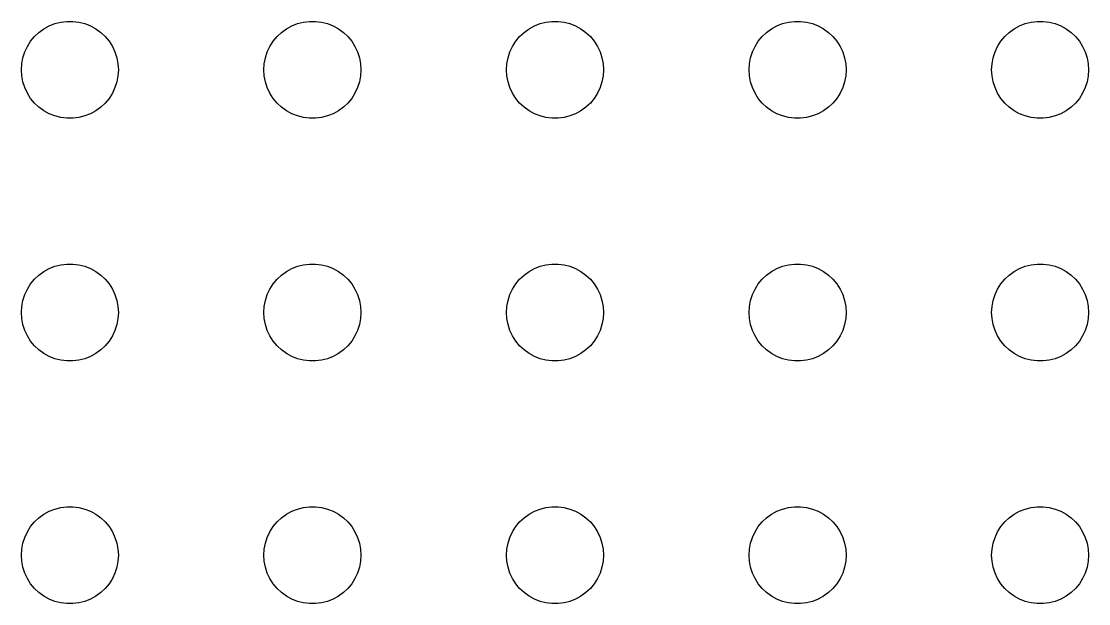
# Model space of a CAD drawing. Header units: metres. Extents: x -134 to 134, y 518 to 1078.
# Drawn here: x 66 to 99, y 888 to 906 of the extents above; entities that cross this region are included whole.
import ezdxf

# ---------------------------------------------------------------- set-up
doc = ezdxf.new("R2010")
doc.units = ezdxf.units.M

msp = doc.modelspace()

# ---------------------------------------------------------------- linework, layer by layer
for p, q in [((66.6963, 905.766), (66.8613, 905.857)), ((66.8613, 905.857), (67.0365, 905.927)), ((67.0365, 905.927), (67.2189, 905.973)), ((67.2189, 905.973), (67.4058, 905.997)), ((67.4058, 905.997), (67.5942, 905.997)), ((67.5942, 905.997), (67.7811, 905.973)), ((67.7811, 905.973), (67.9635, 905.927)), ((67.9635, 905.927), (68.1387, 905.857)), ((68.1387, 905.857), (68.3037, 905.766)), ((74.1963, 905.766), (74.3613, 905.857)), ((74.3613, 905.857), (74.5365, 905.927)), ((74.5365, 905.927), (74.7189, 905.973)), ((74.7189, 905.973), (74.9058, 905.997)), ((74.9058, 905.997), (75.0942, 905.997)), ((75.0942, 905.997), (75.2811, 905.973)), ((75.2811, 905.973), (75.4635, 905.927)), ((75.4635, 905.927), (75.6387, 905.857)), ((75.6387, 905.857), (75.8037, 905.766)), ((81.6963, 905.766), (81.8613, 905.857)), ((81.8613, 905.857), (82.0365, 905.927)), ((82.0365, 905.927), (82.2189, 905.973)), ((82.2189, 905.973), (82.4058, 905.997)), ((82.4058, 905.997), (82.5942, 905.997)), ((82.5942, 905.997), (82.7811, 905.973)), ((82.7811, 905.973), (82.9635, 905.927)), ((82.9635, 905.927), (83.1387, 905.857)), ((83.1387, 905.857), (83.3037, 905.766)), ((89.1963, 905.766), (89.3613, 905.857)), ((89.3613, 905.857), (89.5365, 905.927)), ((89.5365, 905.927), (89.7189, 905.973)), ((89.7189, 905.973), (89.9058, 905.997)), ((89.9058, 905.997), (90.0942, 905.997)), ((90.0942, 905.997), (90.2811, 905.973)), ((90.2811, 905.973), (90.4635, 905.927)), ((90.4635, 905.927), (90.6387, 905.857)), ((90.6387, 905.857), (90.8037, 905.766)), ((96.6963, 905.766), (96.8613, 905.857)), ((96.8613, 905.857), (97.0365, 905.927)), ((97.0365, 905.927), (97.2189, 905.973)), ((97.2189, 905.973), (97.4058, 905.997)), ((97.4058, 905.997), (97.5942, 905.997)), ((97.5942, 905.997), (97.7811, 905.973)), ((97.7811, 905.973), (97.9635, 905.927)), ((97.9635, 905.927), (98.1387, 905.857)), ((98.1387, 905.857), (98.3037, 905.766)), ((66.2865, 905.382), (66.4065, 905.527)), ((66.4065, 905.527), (66.5439, 905.656)), ((66.5439, 905.656), (66.6963, 905.766)), ((68.3037, 905.766), (68.4561, 905.656)), ((68.4561, 905.656), (68.5934, 905.527)), ((68.5934, 905.527), (68.7135, 905.382)), ((73.7865, 905.382), (73.9065, 905.527)), ((73.9065, 905.527), (74.0439, 905.656)), ((74.0439, 905.656), (74.1963, 905.766)), ((75.8037, 905.766), (75.9561, 905.656)), ((75.9561, 905.656), (76.0934, 905.527)), ((76.0934, 905.527), (76.2135, 905.382)), ((81.2865, 905.382), (81.4065, 905.527)), ((81.4065, 905.527), (81.5439, 905.656)), ((81.5439, 905.656), (81.6963, 905.766)), ((83.3037, 905.766), (83.4561, 905.656)), ((83.4561, 905.656), (83.5934, 905.527)), ((83.5934, 905.527), (83.7135, 905.382)), ((88.7865, 905.382), (88.9065, 905.527)), ((88.9065, 905.527), (89.0439, 905.656)), ((89.0439, 905.656), (89.1963, 905.766)), ((90.8037, 905.766), (90.9561, 905.656)), ((90.9561, 905.656), (91.0934, 905.527)), ((91.0934, 905.527), (91.2135, 905.382)), ((96.2865, 905.382), (96.4065, 905.527)), ((96.4065, 905.527), (96.5439, 905.656)), ((96.5439, 905.656), (96.6963, 905.766)), ((98.3037, 905.766), (98.4561, 905.656)), ((98.4561, 905.656), (98.5934, 905.527)), ((98.5934, 905.527), (98.7135, 905.382)), ((66.1053, 905.052), (66.1855, 905.223)), ((66.1855, 905.223), (66.2865, 905.382)), ((68.7135, 905.382), (68.8145, 905.223)), ((68.8145, 905.223), (68.8947, 905.052)), ((73.6053, 905.052), (73.6855, 905.223)), ((73.6855, 905.223), (73.7865, 905.382)), ((76.2135, 905.382), (76.3145, 905.223)), ((76.3145, 905.223), (76.3947, 905.052)), ((81.1053, 905.052), (81.1855, 905.223)), ((81.1855, 905.223), (81.2865, 905.382)), ((83.7135, 905.382), (83.8145, 905.223)), ((83.8145, 905.223), (83.8947, 905.052)), ((88.6053, 905.052), (88.6855, 905.223)), ((88.6855, 905.223), (88.7865, 905.382)), ((91.2135, 905.382), (91.3145, 905.223)), ((91.3145, 905.223), (91.3947, 905.052)), ((96.1053, 905.052), (96.1855, 905.223)), ((96.1855, 905.223), (96.2865, 905.382)), ((98.7135, 905.382), (98.8145, 905.223)), ((98.8145, 905.223), (98.8947, 905.052)), ((66.0118, 904.688), (66.0471, 904.873)), ((66.0471, 904.873), (66.1053, 905.052)), ((68.8947, 905.052), (68.9529, 904.873)), ((68.9529, 904.873), (68.9882, 904.688)), ((73.5118, 904.688), (73.5471, 904.873)), ((73.5471, 904.873), (73.6053, 905.052)), ((76.3947, 905.052), (76.4529, 904.873)), ((76.4529, 904.873), (76.4882, 904.688)), ((81.0118, 904.688), (81.0471, 904.873)), ((81.0471, 904.873), (81.1053, 905.052)), ((83.8947, 905.052), (83.9529, 904.873)), ((83.9529, 904.873), (83.9882, 904.688)), ((88.5118, 904.688), (88.5471, 904.873)), ((88.5471, 904.873), (88.6053, 905.052)), ((91.3947, 905.052), (91.4529, 904.873)), ((91.4529, 904.873), (91.4882, 904.688)), ((96.0118, 904.688), (96.0471, 904.873)), ((96.0471, 904.873), (96.1053, 905.052)), ((98.8947, 905.052), (98.9529, 904.873)), ((98.9529, 904.873), (98.9882, 904.688)), ((66, 904.5), (66.0118, 904.688)), ((68.9882, 904.688), (69, 904.5)), ((73.5, 904.5), (73.5118, 904.688)), ((76.4882, 904.688), (76.5, 904.5)), ((81, 904.5), (81.0118, 904.688)), ((83.9882, 904.688), (84, 904.5)), ((88.5, 904.5), (88.5118, 904.688)), ((91.4882, 904.688), (91.5, 904.5)), ((96, 904.5), (96.0118, 904.688)), ((98.9882, 904.688), (99, 904.5)), ((66.0118, 904.312), (66, 904.5)), ((66.0471, 904.127), (66.0118, 904.312)), ((68.9882, 904.312), (68.9529, 904.127)), ((69, 904.5), (68.9882, 904.312)), ((73.5118, 904.312), (73.5, 904.5)), ((73.5471, 904.127), (73.5118, 904.312)), ((76.4882, 904.312), (76.4529, 904.127)), ((76.5, 904.5), (76.4882, 904.312)), ((81.0118, 904.312), (81, 904.5)), ((81.0471, 904.127), (81.0118, 904.312)), ((83.9882, 904.312), (83.9529, 904.127)), ((84, 904.5), (83.9882, 904.312)), ((88.5118, 904.312), (88.5, 904.5)), ((88.5471, 904.127), (88.5118, 904.312)), ((91.4882, 904.312), (91.4529, 904.127)), ((91.5, 904.5), (91.4882, 904.312)), ((96.0118, 904.312), (96, 904.5)), ((96.0471, 904.127), (96.0118, 904.312)), ((98.9882, 904.312), (98.9529, 904.127)), ((99, 904.5), (98.9882, 904.312)), ((66.1053, 903.948), (66.0471, 904.127)), ((66.1855, 903.777), (66.1053, 903.948)), ((68.8947, 903.948), (68.8145, 903.777)), ((68.9529, 904.127), (68.8947, 903.948)), ((73.6053, 903.948), (73.5471, 904.127)), ((73.6855, 903.777), (73.6053, 903.948)), ((76.3947, 903.948), (76.3145, 903.777)), ((76.4529, 904.127), (76.3947, 903.948)), ((81.1053, 903.948), (81.0471, 904.127)), ((81.1855, 903.777), (81.1053, 903.948)), ((83.8947, 903.948), (83.8145, 903.777)), ((83.9529, 904.127), (83.8947, 903.948)), ((88.6053, 903.948), (88.5471, 904.127)), ((88.6855, 903.777), (88.6053, 903.948)), ((91.3947, 903.948), (91.3145, 903.777)), ((91.4529, 904.127), (91.3947, 903.948)), ((96.1053, 903.948), (96.0471, 904.127)), ((96.1855, 903.777), (96.1053, 903.948)), ((98.8947, 903.948), (98.8145, 903.777)), ((98.9529, 904.127), (98.8947, 903.948)), ((66.2865, 903.618), (66.1855, 903.777)), ((66.4065, 903.473), (66.2865, 903.618)), ((68.7135, 903.618), (68.5934, 903.473)), ((68.8145, 903.777), (68.7135, 903.618)), ((73.7865, 903.618), (73.6855, 903.777)), ((73.9065, 903.473), (73.7865, 903.618)), ((76.2135, 903.618), (76.0934, 903.473)), ((76.3145, 903.777), (76.2135, 903.618)), ((81.2865, 903.618), (81.1855, 903.777)), ((81.4065, 903.473), (81.2865, 903.618)), ((83.7135, 903.618), (83.5934, 903.473)), ((83.8145, 903.777), (83.7135, 903.618)), ((88.7865, 903.618), (88.6855, 903.777)), ((88.9065, 903.473), (88.7865, 903.618)), ((91.2135, 903.618), (91.0934, 903.473)), ((91.3145, 903.777), (91.2135, 903.618)), ((96.2865, 903.618), (96.1855, 903.777)), ((96.4065, 903.473), (96.2865, 903.618)), ((98.7135, 903.618), (98.5934, 903.473)), ((98.8145, 903.777), (98.7135, 903.618)), ((66.5439, 903.344), (66.4065, 903.473)), ((66.6963, 903.234), (66.5439, 903.344)), ((66.8613, 903.143), (66.6963, 903.234)), ((68.3037, 903.234), (68.1387, 903.143)), ((68.4561, 903.344), (68.3037, 903.234)), ((68.5934, 903.473), (68.4561, 903.344)), ((74.0439, 903.344), (73.9065, 903.473)), ((74.1963, 903.234), (74.0439, 903.344)), ((74.3613, 903.143), (74.1963, 903.234)), ((75.8037, 903.234), (75.6387, 903.143)), ((75.9561, 903.344), (75.8037, 903.234)), ((76.0934, 903.473), (75.9561, 903.344)), ((81.5439, 903.344), (81.4065, 903.473)), ((81.6963, 903.234), (81.5439, 903.344)), ((81.8613, 903.143), (81.6963, 903.234)), ((83.3037, 903.234), (83.1387, 903.143)), ((83.4561, 903.344), (83.3037, 903.234)), ((83.5934, 903.473), (83.4561, 903.344)), ((89.0439, 903.344), (88.9065, 903.473)), ((89.1963, 903.234), (89.0439, 903.344)), ((89.3613, 903.143), (89.1963, 903.234)), ((90.8037, 903.234), (90.6387, 903.143)), ((90.9561, 903.344), (90.8037, 903.234)), ((91.0934, 903.473), (90.9561, 903.344)), ((96.5439, 903.344), (96.4065, 903.473)), ((96.6963, 903.234), (96.5439, 903.344)), ((96.8613, 903.143), (96.6963, 903.234)), ((98.3037, 903.234), (98.1387, 903.143)), ((98.4561, 903.344), (98.3037, 903.234)), ((98.5934, 903.473), (98.4561, 903.344)), ((67.0365, 903.073), (66.8613, 903.143)), ((67.2189, 903.027), (67.0365, 903.073)), ((67.4058, 903.003), (67.2189, 903.027)), ((67.5942, 903.003), (67.4058, 903.003)), ((67.7811, 903.027), (67.5942, 903.003)), ((67.9635, 903.073), (67.7811, 903.027)), ((68.1387, 903.143), (67.9635, 903.073)), ((74.5365, 903.073), (74.3613, 903.143)), ((74.7189, 903.027), (74.5365, 903.073)), ((74.9058, 903.003), (74.7189, 903.027)), ((75.0942, 903.003), (74.9058, 903.003)), ((75.2811, 903.027), (75.0942, 903.003)), ((75.4635, 903.073), (75.2811, 903.027)), ((75.6387, 903.143), (75.4635, 903.073)), ((82.0365, 903.073), (81.8613, 903.143)), ((82.2189, 903.027), (82.0365, 903.073)), ((82.4058, 903.003), (82.2189, 903.027)), ((82.5942, 903.003), (82.4058, 903.003)), ((82.7811, 903.027), (82.5942, 903.003)), ((82.9635, 903.073), (82.7811, 903.027)), ((83.1387, 903.143), (82.9635, 903.073)), ((89.5365, 903.073), (89.3613, 903.143)), ((89.7189, 903.027), (89.5365, 903.073)), ((89.9058, 903.003), (89.7189, 903.027)), ((90.0942, 903.003), (89.9058, 903.003)), ((90.2811, 903.027), (90.0942, 903.003)), ((90.4635, 903.073), (90.2811, 903.027)), ((90.6387, 903.143), (90.4635, 903.073)), ((97.0365, 903.073), (96.8613, 903.143)), ((97.2189, 903.027), (97.0365, 903.073)), ((97.4058, 903.003), (97.2189, 903.027)), ((97.5942, 903.003), (97.4058, 903.003)), ((97.7811, 903.027), (97.5942, 903.003)), ((97.9635, 903.073), (97.7811, 903.027)), ((98.1387, 903.143), (97.9635, 903.073)), ((66.5439, 898.156), (66.6963, 898.266)), ((66.6963, 898.266), (66.8613, 898.357)), ((66.8613, 898.357), (67.0365, 898.427)), ((67.0365, 898.427), (67.2189, 898.473)), ((67.2189, 898.473), (67.4058, 898.497)), ((67.4058, 898.497), (67.5942, 898.497)), ((67.5942, 898.497), (67.7811, 898.473)), ((67.7811, 898.473), (67.9635, 898.427)), ((67.9635, 898.427), (68.1387, 898.357)), ((68.1387, 898.357), (68.3037, 898.266)), ((68.3037, 898.266), (68.4561, 898.156)), ((74.0439, 898.156), (74.1963, 898.266)), ((74.1963, 898.266), (74.3613, 898.357)), ((74.3613, 898.357), (74.5365, 898.427)), ((74.5365, 898.427), (74.7189, 898.473)), ((74.7189, 898.473), (74.9058, 898.497)), ((74.9058, 898.497), (75.0942, 898.497)), ((75.0942, 898.497), (75.2811, 898.473)), ((75.2811, 898.473), (75.4635, 898.427)), ((75.4635, 898.427), (75.6387, 898.357)), ((75.6387, 898.357), (75.8037, 898.266)), ((75.8037, 898.266), (75.9561, 898.156)), ((81.5439, 898.156), (81.6963, 898.266)), ((81.6963, 898.266), (81.8613, 898.357)), ((81.8613, 898.357), (82.0365, 898.427)), ((82.0365, 898.427), (82.2189, 898.473)), ((82.2189, 898.473), (82.4058, 898.497)), ((82.4058, 898.497), (82.5942, 898.497)), ((82.5942, 898.497), (82.7811, 898.473)), ((82.7811, 898.473), (82.9635, 898.427)), ((82.9635, 898.427), (83.1387, 898.357)), ((83.1387, 898.357), (83.3037, 898.266)), ((83.3037, 898.266), (83.4561, 898.156)), ((89.0439, 898.156), (89.1963, 898.266)), ((89.1963, 898.266), (89.3613, 898.357)), ((89.3613, 898.357), (89.5365, 898.427)), ((89.5365, 898.427), (89.7189, 898.473)), ((89.7189, 898.473), (89.9058, 898.497)), ((89.9058, 898.497), (90.0942, 898.497)), ((90.0942, 898.497), (90.2811, 898.473)), ((90.2811, 898.473), (90.4635, 898.427)), ((90.4635, 898.427), (90.6387, 898.357)), ((90.6387, 898.357), (90.8037, 898.266)), ((90.8037, 898.266), (90.9561, 898.156)), ((96.5439, 898.156), (96.6963, 898.266)), ((96.6963, 898.266), (96.8613, 898.357)), ((96.8613, 898.357), (97.0365, 898.427)), ((97.0365, 898.427), (97.2189, 898.473)), ((97.2189, 898.473), (97.4058, 898.497)), ((97.4058, 898.497), (97.5942, 898.497)), ((97.5942, 898.497), (97.7811, 898.473)), ((97.7811, 898.473), (97.9635, 898.427)), ((97.9635, 898.427), (98.1387, 898.357)), ((98.1387, 898.357), (98.3037, 898.266)), ((98.3037, 898.266), (98.4561, 898.156)), ((66.2865, 897.882), (66.4065, 898.027)), ((66.4065, 898.027), (66.5439, 898.156)), ((68.4561, 898.156), (68.5934, 898.027)), ((68.5934, 898.027), (68.7135, 897.882)), ((73.7865, 897.882), (73.9065, 898.027)), ((73.9065, 898.027), (74.0439, 898.156)), ((75.9561, 898.156), (76.0934, 898.027)), ((76.0934, 898.027), (76.2135, 897.882)), ((81.2865, 897.882), (81.4065, 898.027)), ((81.4065, 898.027), (81.5439, 898.156)), ((83.4561, 898.156), (83.5934, 898.027)), ((83.5934, 898.027), (83.7135, 897.882)), ((88.7865, 897.882), (88.9065, 898.027)), ((88.9065, 898.027), (89.0439, 898.156)), ((90.9561, 898.156), (91.0934, 898.027)), ((91.0934, 898.027), (91.2135, 897.882)), ((96.2865, 897.882), (96.4065, 898.027)), ((96.4065, 898.027), (96.5439, 898.156)), ((98.4561, 898.156), (98.5934, 898.027)), ((98.5934, 898.027), (98.7135, 897.882)), ((66.1053, 897.552), (66.1855, 897.723)), ((66.1855, 897.723), (66.2865, 897.882)), ((68.7135, 897.882), (68.8145, 897.723)), ((68.8145, 897.723), (68.8947, 897.552)), ((73.6053, 897.552), (73.6855, 897.723)), ((73.6855, 897.723), (73.7865, 897.882)), ((76.2135, 897.882), (76.3145, 897.723)), ((76.3145, 897.723), (76.3947, 897.552)), ((81.1053, 897.552), (81.1855, 897.723)), ((81.1855, 897.723), (81.2865, 897.882)), ((83.7135, 897.882), (83.8145, 897.723)), ((83.8145, 897.723), (83.8947, 897.552)), ((88.6053, 897.552), (88.6855, 897.723)), ((88.6855, 897.723), (88.7865, 897.882)), ((91.2135, 897.882), (91.3145, 897.723)), ((91.3145, 897.723), (91.3947, 897.552)), ((96.1053, 897.552), (96.1855, 897.723)), ((96.1855, 897.723), (96.2865, 897.882)), ((98.7135, 897.882), (98.8145, 897.723)), ((98.8145, 897.723), (98.8947, 897.552)), ((66.0118, 897.188), (66.0471, 897.373)), ((66.0471, 897.373), (66.1053, 897.552)), ((68.8947, 897.552), (68.9529, 897.373)), ((68.9529, 897.373), (68.9882, 897.188)), ((73.5118, 897.188), (73.5471, 897.373)), ((73.5471, 897.373), (73.6053, 897.552)), ((76.3947, 897.552), (76.4529, 897.373)), ((76.4529, 897.373), (76.4882, 897.188)), ((81.0118, 897.188), (81.0471, 897.373)), ((81.0471, 897.373), (81.1053, 897.552)), ((83.8947, 897.552), (83.9529, 897.373)), ((83.9529, 897.373), (83.9882, 897.188)), ((88.5118, 897.188), (88.5471, 897.373)), ((88.5471, 897.373), (88.6053, 897.552)), ((91.3947, 897.552), (91.4529, 897.373)), ((91.4529, 897.373), (91.4882, 897.188)), ((96.0118, 897.188), (96.0471, 897.373)), ((96.0471, 897.373), (96.1053, 897.552)), ((98.8947, 897.552), (98.9529, 897.373)), ((98.9529, 897.373), (98.9882, 897.188)), ((66, 897), (66.0118, 897.188)), ((66.0118, 896.812), (66, 897)), ((68.9882, 897.188), (69, 897)), ((69, 897), (68.9882, 896.812)), ((73.5, 897), (73.5118, 897.188)), ((73.5118, 896.812), (73.5, 897)), ((76.4882, 897.188), (76.5, 897)), ((76.5, 897), (76.4882, 896.812)), ((81, 897), (81.0118, 897.188)), ((81.0118, 896.812), (81, 897)), ((83.9882, 897.188), (84, 897)), ((84, 897), (83.9882, 896.812)), ((88.5, 897), (88.5118, 897.188)), ((88.5118, 896.812), (88.5, 897)), ((91.4882, 897.188), (91.5, 897)), ((91.5, 897), (91.4882, 896.812)), ((96, 897), (96.0118, 897.188)), ((96.0118, 896.812), (96, 897)), ((98.9882, 897.188), (99, 897)), ((99, 897), (98.9882, 896.812)), ((66.0471, 896.627), (66.0118, 896.812)), ((66.1053, 896.448), (66.0471, 896.627)), ((68.9529, 896.627), (68.8947, 896.448)), ((68.9882, 896.812), (68.9529, 896.627)), ((73.5471, 896.627), (73.5118, 896.812)), ((73.6053, 896.448), (73.5471, 896.627)), ((76.4529, 896.627), (76.3947, 896.448)), ((76.4882, 896.812), (76.4529, 896.627)), ((81.0471, 896.627), (81.0118, 896.812)), ((81.1053, 896.448), (81.0471, 896.627)), ((83.9529, 896.627), (83.8947, 896.448)), ((83.9882, 896.812), (83.9529, 896.627)), ((88.5471, 896.627), (88.5118, 896.812)), ((88.6053, 896.448), (88.5471, 896.627)), ((91.4529, 896.627), (91.3947, 896.448)), ((91.4882, 896.812), (91.4529, 896.627)), ((96.0471, 896.627), (96.0118, 896.812)), ((96.1053, 896.448), (96.0471, 896.627)), ((98.9529, 896.627), (98.8947, 896.448)), ((98.9882, 896.812), (98.9529, 896.627)), ((66.1855, 896.277), (66.1053, 896.448)), ((68.8947, 896.448), (68.8145, 896.277)), ((73.6855, 896.277), (73.6053, 896.448)), ((76.3947, 896.448), (76.3145, 896.277)), ((81.1855, 896.277), (81.1053, 896.448)), ((83.8947, 896.448), (83.8145, 896.277)), ((88.6855, 896.277), (88.6053, 896.448)), ((91.3947, 896.448), (91.3145, 896.277)), ((96.1855, 896.277), (96.1053, 896.448)), ((98.8947, 896.448), (98.8145, 896.277)), ((66.2865, 896.118), (66.1855, 896.277)), ((66.4065, 895.973), (66.2865, 896.118)), ((66.5439, 895.844), (66.4065, 895.973)), ((68.5934, 895.973), (68.4561, 895.844)), ((68.7135, 896.118), (68.5934, 895.973)), ((68.8145, 896.277), (68.7135, 896.118)), ((73.7865, 896.118), (73.6855, 896.277)), ((73.9065, 895.973), (73.7865, 896.118)), ((74.0439, 895.844), (73.9065, 895.973)), ((76.0934, 895.973), (75.9561, 895.844)), ((76.2135, 896.118), (76.0934, 895.973)), ((76.3145, 896.277), (76.2135, 896.118)), ((81.2865, 896.118), (81.1855, 896.277)), ((81.4065, 895.973), (81.2865, 896.118)), ((81.5439, 895.844), (81.4065, 895.973)), ((83.5934, 895.973), (83.4561, 895.844)), ((83.7135, 896.118), (83.5934, 895.973)), ((83.8145, 896.277), (83.7135, 896.118)), ((88.7865, 896.118), (88.6855, 896.277)), ((88.9065, 895.973), (88.7865, 896.118)), ((89.0439, 895.844), (88.9065, 895.973)), ((91.0934, 895.973), (90.9561, 895.844)), ((91.2135, 896.118), (91.0934, 895.973)), ((91.3145, 896.277), (91.2135, 896.118)), ((96.2865, 896.118), (96.1855, 896.277)), ((96.4065, 895.973), (96.2865, 896.118)), ((96.5439, 895.844), (96.4065, 895.973)), ((98.5934, 895.973), (98.4561, 895.844)), ((98.7135, 896.118), (98.5934, 895.973)), ((98.8145, 896.277), (98.7135, 896.118)), ((66.6963, 895.734), (66.5439, 895.844)), ((66.8613, 895.643), (66.6963, 895.734)), ((67.0365, 895.573), (66.8613, 895.643)), ((68.1387, 895.643), (67.9635, 895.573)), ((68.3037, 895.734), (68.1387, 895.643)), ((68.4561, 895.844), (68.3037, 895.734)), ((74.1963, 895.734), (74.0439, 895.844)), ((74.3613, 895.643), (74.1963, 895.734)), ((74.5365, 895.573), (74.3613, 895.643)), ((75.6387, 895.643), (75.4635, 895.573)), ((75.8037, 895.734), (75.6387, 895.643)), ((75.9561, 895.844), (75.8037, 895.734)), ((81.6963, 895.734), (81.5439, 895.844)), ((81.8613, 895.643), (81.6963, 895.734)), ((82.0365, 895.573), (81.8613, 895.643)), ((83.1387, 895.643), (82.9635, 895.573)), ((83.3037, 895.734), (83.1387, 895.643)), ((83.4561, 895.844), (83.3037, 895.734)), ((89.1963, 895.734), (89.0439, 895.844)), ((89.3613, 895.643), (89.1963, 895.734)), ((89.5365, 895.573), (89.3613, 895.643)), ((90.6387, 895.643), (90.4635, 895.573)), ((90.8037, 895.734), (90.6387, 895.643)), ((90.9561, 895.844), (90.8037, 895.734)), ((96.6963, 895.734), (96.5439, 895.844)), ((96.8613, 895.643), (96.6963, 895.734)), ((97.0365, 895.573), (96.8613, 895.643)), ((98.1387, 895.643), (97.9635, 895.573)), ((98.3037, 895.734), (98.1387, 895.643)), ((98.4561, 895.844), (98.3037, 895.734)), ((67.2189, 895.527), (67.0365, 895.573)), ((67.4058, 895.503), (67.2189, 895.527)), ((67.5942, 895.503), (67.4058, 895.503)), ((67.7811, 895.527), (67.5942, 895.503)), ((67.9635, 895.573), (67.7811, 895.527)), ((74.7189, 895.527), (74.5365, 895.573)), ((74.9058, 895.503), (74.7189, 895.527)), ((75.0942, 895.503), (74.9058, 895.503)), ((75.2811, 895.527), (75.0942, 895.503)), ((75.4635, 895.573), (75.2811, 895.527)), ((82.2189, 895.527), (82.0365, 895.573)), ((82.4058, 895.503), (82.2189, 895.527)), ((82.5942, 895.503), (82.4058, 895.503)), ((82.7811, 895.527), (82.5942, 895.503)), ((82.9635, 895.573), (82.7811, 895.527)), ((89.7189, 895.527), (89.5365, 895.573)), ((89.9058, 895.503), (89.7189, 895.527)), ((90.0942, 895.503), (89.9058, 895.503)), ((90.2811, 895.527), (90.0942, 895.503)), ((90.4635, 895.573), (90.2811, 895.527)), ((97.2189, 895.527), (97.0365, 895.573)), ((97.4058, 895.503), (97.2189, 895.527)), ((97.5942, 895.503), (97.4058, 895.503)), ((97.7811, 895.527), (97.5942, 895.503)), ((97.9635, 895.573), (97.7811, 895.527)), ((66.5439, 890.656), (66.6963, 890.766)), ((66.6963, 890.766), (66.8613, 890.857)), ((66.8613, 890.857), (67.0365, 890.927)), ((67.0365, 890.927), (67.2189, 890.973)), ((67.2189, 890.973), (67.4058, 890.997)), ((67.4058, 890.997), (67.5942, 890.997)), ((67.5942, 890.997), (67.7811, 890.973)), ((67.7811, 890.973), (67.9635, 890.927)), ((67.9635, 890.927), (68.1387, 890.857)), ((68.1387, 890.857), (68.3037, 890.766)), ((68.3037, 890.766), (68.4561, 890.656)), ((74.0439, 890.656), (74.1963, 890.766)), ((74.1963, 890.766), (74.3613, 890.857)), ((74.3613, 890.857), (74.5365, 890.927)), ((74.5365, 890.927), (74.7189, 890.973)), ((74.7189, 890.973), (74.9058, 890.997)), ((74.9058, 890.997), (75.0942, 890.997)), ((75.0942, 890.997), (75.2811, 890.973)), ((75.2811, 890.973), (75.4635, 890.927)), ((75.4635, 890.927), (75.6387, 890.857)), ((75.6387, 890.857), (75.8037, 890.766)), ((75.8037, 890.766), (75.9561, 890.656)), ((81.5439, 890.656), (81.6963, 890.766)), ((81.6963, 890.766), (81.8613, 890.857)), ((81.8613, 890.857), (82.0365, 890.927)), ((82.0365, 890.927), (82.2189, 890.973)), ((82.2189, 890.973), (82.4058, 890.997)), ((82.4058, 890.997), (82.5942, 890.997)), ((82.5942, 890.997), (82.7811, 890.973)), ((82.7811, 890.973), (82.9635, 890.927)), ((82.9635, 890.927), (83.1387, 890.857)), ((83.1387, 890.857), (83.3037, 890.766)), ((83.3037, 890.766), (83.4561, 890.656)), ((89.0439, 890.656), (89.1963, 890.766)), ((89.1963, 890.766), (89.3613, 890.857)), ((89.3613, 890.857), (89.5365, 890.927)), ((89.5365, 890.927), (89.7189, 890.973)), ((89.7189, 890.973), (89.9058, 890.997)), ((89.9058, 890.997), (90.0942, 890.997)), ((90.0942, 890.997), (90.2811, 890.973)), ((90.2811, 890.973), (90.4635, 890.927)), ((90.4635, 890.927), (90.6387, 890.857)), ((90.6387, 890.857), (90.8037, 890.766)), ((90.8037, 890.766), (90.9561, 890.656)), ((96.5439, 890.656), (96.6963, 890.766)), ((96.6963, 890.766), (96.8613, 890.857)), ((96.8613, 890.857), (97.0365, 890.927)), ((97.0365, 890.927), (97.2189, 890.973)), ((97.2189, 890.973), (97.4058, 890.997)), ((97.4058, 890.997), (97.5942, 890.997)), ((97.5942, 890.997), (97.7811, 890.973)), ((97.7811, 890.973), (97.9635, 890.927)), ((97.9635, 890.927), (98.1387, 890.857)), ((98.1387, 890.857), (98.3037, 890.766)), ((98.3037, 890.766), (98.4561, 890.656)), ((66.1855, 890.223), (66.2865, 890.382)), ((66.2865, 890.382), (66.4065, 890.527)), ((66.4065, 890.527), (66.5439, 890.656)), ((68.4561, 890.656), (68.5934, 890.527)), ((68.5934, 890.527), (68.7135, 890.382)), ((68.7135, 890.382), (68.8145, 890.223)), ((73.6855, 890.223), (73.7865, 890.382)), ((73.7865, 890.382), (73.9065, 890.527)), ((73.9065, 890.527), (74.0439, 890.656)), ((75.9561, 890.656), (76.0934, 890.527)), ((76.0934, 890.527), (76.2135, 890.382)), ((76.2135, 890.382), (76.3145, 890.223)), ((81.1855, 890.223), (81.2865, 890.382)), ((81.2865, 890.382), (81.4065, 890.527)), ((81.4065, 890.527), (81.5439, 890.656)), ((83.4561, 890.656), (83.5934, 890.527)), ((83.5934, 890.527), (83.7135, 890.382)), ((83.7135, 890.382), (83.8145, 890.223)), ((88.6855, 890.223), (88.7865, 890.382)), ((88.7865, 890.382), (88.9065, 890.527)), ((88.9065, 890.527), (89.0439, 890.656)), ((90.9561, 890.656), (91.0934, 890.527)), ((91.0934, 890.527), (91.2135, 890.382)), ((91.2135, 890.382), (91.3145, 890.223)), ((96.1855, 890.223), (96.2865, 890.382)), ((96.2865, 890.382), (96.4065, 890.527)), ((96.4065, 890.527), (96.5439, 890.656)), ((98.4561, 890.656), (98.5934, 890.527)), ((98.5934, 890.527), (98.7135, 890.382)), ((98.7135, 890.382), (98.8145, 890.223)), ((66.0471, 889.873), (66.1053, 890.052)), ((66.1053, 890.052), (66.1855, 890.223)), ((68.8145, 890.223), (68.8947, 890.052)), ((68.8947, 890.052), (68.9529, 889.873)), ((73.5471, 889.873), (73.6053, 890.052)), ((73.6053, 890.052), (73.6855, 890.223)), ((76.3145, 890.223), (76.3947, 890.052)), ((76.3947, 890.052), (76.4529, 889.873)), ((81.0471, 889.873), (81.1053, 890.052)), ((81.1053, 890.052), (81.1855, 890.223)), ((83.8145, 890.223), (83.8947, 890.052)), ((83.8947, 890.052), (83.9529, 889.873)), ((88.5471, 889.873), (88.6053, 890.052)), ((88.6053, 890.052), (88.6855, 890.223)), ((91.3145, 890.223), (91.3947, 890.052)), ((91.3947, 890.052), (91.4529, 889.873)), ((96.0471, 889.873), (96.1053, 890.052)), ((96.1053, 890.052), (96.1855, 890.223)), ((98.8145, 890.223), (98.8947, 890.052)), ((98.8947, 890.052), (98.9529, 889.873)), ((66, 889.5), (66.0118, 889.688)), ((66.0118, 889.688), (66.0471, 889.873)), ((68.9529, 889.873), (68.9882, 889.688)), ((68.9882, 889.688), (69, 889.5)), ((73.5, 889.5), (73.5118, 889.688)), ((73.5118, 889.688), (73.5471, 889.873)), ((76.4529, 889.873), (76.4882, 889.688)), ((76.4882, 889.688), (76.5, 889.5)), ((81, 889.5), (81.0118, 889.688)), ((81.0118, 889.688), (81.0471, 889.873)), ((83.9529, 889.873), (83.9882, 889.688)), ((83.9882, 889.688), (84, 889.5)), ((88.5, 889.5), (88.5118, 889.688)), ((88.5118, 889.688), (88.5471, 889.873)), ((91.4529, 889.873), (91.4882, 889.688)), ((91.4882, 889.688), (91.5, 889.5)), ((96, 889.5), (96.0118, 889.688)), ((96.0118, 889.688), (96.0471, 889.873)), ((98.9529, 889.873), (98.9882, 889.688)), ((98.9882, 889.688), (99, 889.5)), ((66.0118, 889.312), (66, 889.5)), ((69, 889.5), (68.9882, 889.312)), ((73.5118, 889.312), (73.5, 889.5)), ((76.5, 889.5), (76.4882, 889.312)), ((81.0118, 889.312), (81, 889.5)), ((84, 889.5), (83.9882, 889.312)), ((88.5118, 889.312), (88.5, 889.5)), ((91.5, 889.5), (91.4882, 889.312)), ((96.0118, 889.312), (96, 889.5)), ((99, 889.5), (98.9882, 889.312)), ((66.0471, 889.127), (66.0118, 889.312)), ((66.1053, 888.948), (66.0471, 889.127)), ((68.9529, 889.127), (68.8947, 888.948)), ((68.9882, 889.312), (68.9529, 889.127)), ((73.5471, 889.127), (73.5118, 889.312)), ((73.6053, 888.948), (73.5471, 889.127)), ((76.4529, 889.127), (76.3947, 888.948)), ((76.4882, 889.312), (76.4529, 889.127)), ((81.0471, 889.127), (81.0118, 889.312)), ((81.1053, 888.948), (81.0471, 889.127)), ((83.9529, 889.127), (83.8947, 888.948)), ((83.9882, 889.312), (83.9529, 889.127)), ((88.5471, 889.127), (88.5118, 889.312)), ((88.6053, 888.948), (88.5471, 889.127)), ((91.4529, 889.127), (91.3947, 888.948)), ((91.4882, 889.312), (91.4529, 889.127)), ((96.0471, 889.127), (96.0118, 889.312)), ((96.1053, 888.948), (96.0471, 889.127)), ((98.9529, 889.127), (98.8947, 888.948)), ((98.9882, 889.312), (98.9529, 889.127)), ((66.1855, 888.777), (66.1053, 888.948)), ((66.2865, 888.618), (66.1855, 888.777)), ((68.8145, 888.777), (68.7135, 888.618)), ((68.8947, 888.948), (68.8145, 888.777)), ((73.6855, 888.777), (73.6053, 888.948)), ((73.7865, 888.618), (73.6855, 888.777)), ((76.3145, 888.777), (76.2135, 888.618)), ((76.3947, 888.948), (76.3145, 888.777)), ((81.1855, 888.777), (81.1053, 888.948)), ((81.2865, 888.618), (81.1855, 888.777)), ((83.8145, 888.777), (83.7135, 888.618)), ((83.8947, 888.948), (83.8145, 888.777)), ((88.6855, 888.777), (88.6053, 888.948)), ((88.7865, 888.618), (88.6855, 888.777)), ((91.3145, 888.777), (91.2135, 888.618)), ((91.3947, 888.948), (91.3145, 888.777)), ((96.1855, 888.777), (96.1053, 888.948)), ((96.2865, 888.618), (96.1855, 888.777)), ((98.8145, 888.777), (98.7135, 888.618)), ((98.8947, 888.948), (98.8145, 888.777)), ((66.4065, 888.473), (66.2865, 888.618)), ((66.5439, 888.344), (66.4065, 888.473)), ((68.5934, 888.473), (68.4561, 888.344)), ((68.7135, 888.618), (68.5934, 888.473)), ((73.9065, 888.473), (73.7865, 888.618)), ((74.0439, 888.344), (73.9065, 888.473)), ((76.0934, 888.473), (75.9561, 888.344)), ((76.2135, 888.618), (76.0934, 888.473)), ((81.4065, 888.473), (81.2865, 888.618)), ((81.5439, 888.344), (81.4065, 888.473)), ((83.5934, 888.473), (83.4561, 888.344)), ((83.7135, 888.618), (83.5934, 888.473)), ((88.9065, 888.473), (88.7865, 888.618)), ((89.0439, 888.344), (88.9065, 888.473)), ((91.0934, 888.473), (90.9561, 888.344)), ((91.2135, 888.618), (91.0934, 888.473)), ((96.4065, 888.473), (96.2865, 888.618)), ((96.5439, 888.344), (96.4065, 888.473)), ((98.5934, 888.473), (98.4561, 888.344)), ((98.7135, 888.618), (98.5934, 888.473)), ((66.6963, 888.234), (66.5439, 888.344)), ((66.8613, 888.143), (66.6963, 888.234)), ((67.0365, 888.073), (66.8613, 888.143)), ((67.2189, 888.027), (67.0365, 888.073)), ((67.9635, 888.073), (67.7811, 888.027)), ((68.1387, 888.143), (67.9635, 888.073)), ((68.3037, 888.234), (68.1387, 888.143)), ((68.4561, 888.344), (68.3037, 888.234)), ((74.1963, 888.234), (74.0439, 888.344)), ((74.3613, 888.143), (74.1963, 888.234)), ((74.5365, 888.073), (74.3613, 888.143)), ((74.7189, 888.027), (74.5365, 888.073)), ((75.4635, 888.073), (75.2811, 888.027)), ((75.6387, 888.143), (75.4635, 888.073)), ((75.8037, 888.234), (75.6387, 888.143)), ((75.9561, 888.344), (75.8037, 888.234)), ((81.6963, 888.234), (81.5439, 888.344)), ((81.8613, 888.143), (81.6963, 888.234)), ((82.0365, 888.073), (81.8613, 888.143)), ((82.2189, 888.027), (82.0365, 888.073)), ((82.9635, 888.073), (82.7811, 888.027)), ((83.1387, 888.143), (82.9635, 888.073)), ((83.3037, 888.234), (83.1387, 888.143)), ((83.4561, 888.344), (83.3037, 888.234)), ((89.1963, 888.234), (89.0439, 888.344)), ((89.3613, 888.143), (89.1963, 888.234)), ((89.5365, 888.073), (89.3613, 888.143)), ((89.7189, 888.027), (89.5365, 888.073)), ((90.4635, 888.073), (90.2811, 888.027)), ((90.6387, 888.143), (90.4635, 888.073)), ((90.8037, 888.234), (90.6387, 888.143)), ((90.9561, 888.344), (90.8037, 888.234)), ((96.6963, 888.234), (96.5439, 888.344)), ((96.8613, 888.143), (96.6963, 888.234)), ((97.0365, 888.073), (96.8613, 888.143)), ((97.2189, 888.027), (97.0365, 888.073)), ((97.9635, 888.073), (97.7811, 888.027)), ((98.1387, 888.143), (97.9635, 888.073)), ((98.3037, 888.234), (98.1387, 888.143)), ((98.4561, 888.344), (98.3037, 888.234)), ((67.4058, 888.003), (67.2189, 888.027)), ((67.5942, 888.003), (67.4058, 888.003)), ((67.7811, 888.027), (67.5942, 888.003)), ((74.9058, 888.003), (74.7189, 888.027)), ((75.0942, 888.003), (74.9058, 888.003)), ((75.2811, 888.027), (75.0942, 888.003)), ((82.4058, 888.003), (82.2189, 888.027)), ((82.5942, 888.003), (82.4058, 888.003)), ((82.7811, 888.027), (82.5942, 888.003)), ((89.9058, 888.003), (89.7189, 888.027)), ((90.0942, 888.003), (89.9058, 888.003)), ((90.2811, 888.027), (90.0942, 888.003)), ((97.4058, 888.003), (97.2189, 888.027)), ((97.5942, 888.003), (97.4058, 888.003)), ((97.7811, 888.027), (97.5942, 888.003))]:
    msp.add_line(p, q)

doc.saveas('drawing.dxf')
